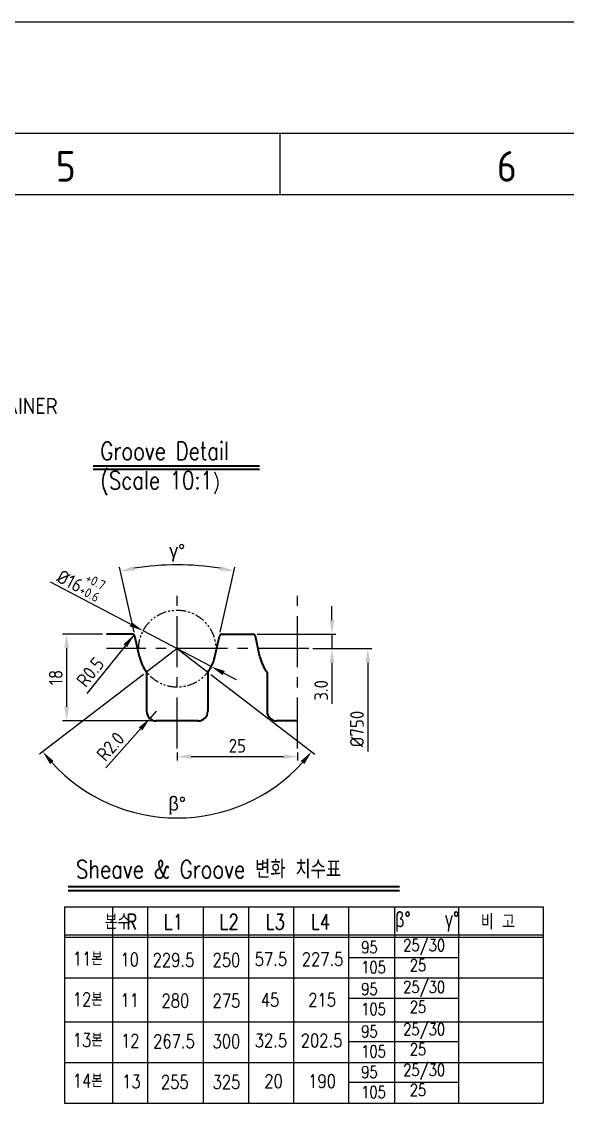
# Model space of a CAD drawing. Header units: millimetres. Extents: x -13 to 15102, y -1400 to 6249.
# Drawn here: x 4987 to 6345, y 3509 to 6249 of the extents above; entities that cross this region are included whole.
import ezdxf
from ezdxf import colors
from ezdxf.entities.mleader import LeaderData, LeaderLine
from ezdxf.math import Vec2, Vec3

# ---------------------------------------------------------------- set-up
doc = ezdxf.new("R2010")
doc.units = ezdxf.units.MM
doc.header["$LTSCALE"] = 2
for name, pattern in [('CENTER', [10.16, 6.35, -1.27, 1.27, -1.27]), ('CENTER8', [6.35, 3.96875, -0.79375, 0.79375, -0.79375]), ('PHANTOM', [2.5, 1.25, -0.25, 0.25, -0.25, 0.25, -0.25])]:
    doc.linetypes.add(name, pattern=pattern)
doc.layers.add('3中心线层', color=1, linetype='CENTER8')
doc.styles.add('ROMANS', font='romans.shx', dxfattribs={"width": 0.8, "height": 3})
doc.styles.get("Standard").update_dxf_attribs({"font": 'isocp.shx', "height": 34, "bigfont": 'whgtxt.shx'})
doc.dimstyles.new('ISO-25', dxfattribs={"dimtxt": 34, "dimasz": 35, "dimexe": 10, "dimexo": 10, "dimgap": 10, "dimtad": 1, "dimdec": 4, "dimtxsty": 'Standard', "dimcen": 2.5, "dimclrd": 3, "dimclre": 3, "dimclrt": 2, "dimadec": 1, "dimazin": 2, "dimtfac": 1, "dimtdec": 4, "dimtmove": 0, "dimatfit": 3, "dimfxl": 1, "dimarcsym": 0})

# ---------------------------------------------------------------- blocks, each defined once
blk = doc.blocks.new('*D4811')
at = {"color": 3, "lineweight": -2}
for p, q in [((5759.7, 4757.8), (5759.7, 4792.8)), ((5572.9, 4722.8), (5769.7, 4722.8)), ((5759.7, 4722.8), (5759.7, 4686.8)), ((5712.2, 4686.8), (5769.7, 4686.8)), ((5759.7, 4651.8), (5759.7, 4549.1))]:
    blk.add_line(p, q, dxfattribs=at)
at = {"color": 3}
for points in [[(5753.9, 4757.8), (5765.6, 4757.8), (5759.7, 4722.8)], [(5765.6, 4651.8), (5753.9, 4651.8), (5759.7, 4686.8)]]:
    blk.add_solid(points, dxfattribs=at)
at = {"layer": 'Defpoints', "color": 0}
for p in [(5562.9, 4722.8), (5702.2, 4686.8), (5759.7, 4686.8)]:
    blk.add_point(p, dxfattribs=at)
at = {"color": 2, "insert": (5732.7, 4582.9), "char_height": 34, "attachment_point": 5, "rotation": 90}
blk.add_mtext('3.0', dxfattribs=at)
blk = doc.blocks.new('*D4813')
at = {"color": 3, "lineweight": -2}
for p, q in [((5712.2, 4686.8), (5859, 4686.8)), ((5849, 4651.8), (5849, 4430.7))]:
    blk.add_line(p, q, dxfattribs=at)
at = {"color": 3}
blk.add_solid([(5854.8, 4651.8), (5843.1, 4651.8), (5849, 4686.8)], dxfattribs=at)
at = {"layer": 'Defpoints', "color": 0}
for p in [(5702.2, 4686.8), (5849, 4362.3), (5849, 4362.3)]:
    blk.add_point(p, dxfattribs=at)
at = {"color": 2, "insert": (5822, 4486.6), "char_height": 34, "attachment_point": 5, "rotation": 90}
blk.add_mtext('%%C750', dxfattribs=at)
blk = doc.blocks.new('*D4814')
at = {"color": 3, "lineweight": -2}
for p, q in [((5188.2, 4722.8), (5088.5, 4722.8)), ((5098.5, 4687.8), (5098.5, 4541.8)), ((5311.9, 4506.8), (5088.5, 4506.8))]:
    blk.add_line(p, q, dxfattribs=at)
at = {"color": 3}
for points in [[(5104.4, 4687.8), (5092.7, 4687.8), (5098.5, 4722.8)], [(5092.7, 4541.8), (5104.4, 4541.8), (5098.5, 4506.8)]]:
    blk.add_solid(points, dxfattribs=at)
at = {"layer": 'Defpoints', "color": 0}
for p in [(5198.2, 4722.8), (5098.5, 4506.8), (5321.9, 4506.8)]:
    blk.add_point(p, dxfattribs=at)
at = {"color": 2, "insert": (5071.5, 4614.8), "char_height": 34, "attachment_point": 5, "rotation": 90}
blk.add_mtext('18', dxfattribs=at)
blk = doc.blocks.new('*D4815')
at = {"color": 3, "lineweight": -2}
for p, q in [((5321.9, 4530.8), (5306, 4512.8)), ((5196.6, 4389.5), (5282.7, 4486.6))]:
    blk.add_line(p, q, dxfattribs=at)
at = {"color": 3}
blk.add_solid([(5287.1, 4482.7), (5278.4, 4490.5), (5306, 4512.8)], dxfattribs=at)
at = {"layer": 'Defpoints', "color": 0}
for p in [(5321.9, 4530.8), (5306, 4512.8)]:
    blk.add_point(p, dxfattribs=at)
at = {"color": 2, "insert": (5207.8, 4442.9), "char_height": 34, "attachment_point": 5, "rotation": 48.4292}
blk.add_mtext('R2.0', dxfattribs=at)
blk = doc.blocks.new('*D4816')
at = {"color": 3, "lineweight": -2}
blk.add_line((5266.7, 4721.4), (5148.8, 4574.6), dxfattribs=at)
at = {"color": 3}
blk.add_solid([(5249.3, 4690.5), (5240.2, 4697.8), (5266.7, 4721.4)], dxfattribs=at)
at = {"layer": 'Defpoints', "color": 0}
for p in [(5262.9, 4716.8), (5266.7, 4721.4)]:
    blk.add_point(p, dxfattribs=at)
at = {"color": 2, "insert": (5157.4, 4628.5), "char_height": 34, "attachment_point": 5, "rotation": 51.25}
blk.add_mtext('R0.5', dxfattribs=at)
blk = doc.blocks.new('*D4817')
at = {"color": 3, "lineweight": -2}
for p, q in [((5258.1, 4747.7), (5058, 4852.7)), ((5459, 4642.1), (5289, 4731.4)), ((5490, 4625.8), (5521, 4609.6))]:
    blk.add_line(p, q, dxfattribs=at)
at = {"color": 3}
for points in [[(5255.4, 4742.5), (5260.8, 4752.8), (5289, 4731.4)], [(5492.7, 4631), (5487.3, 4620.7), (5459, 4642.1)]]:
    blk.add_solid(points, dxfattribs=at)
at = {"layer": 'Defpoints', "color": 0}
for p in [(5289, 4731.4), (5459, 4642.1)]:
    blk.add_point(p, dxfattribs=at)
at = {"color": 2, "insert": (5134.7, 4853.8), "char_height": 34, "attachment_point": 5, "rotation": 332.2908}
blk.add_mtext('%%c16{\\H0.7x;\\S+0.7^ +0.6;}', dxfattribs=at)
blk = doc.blocks.new('*D4818')
at = {"color": 3, "lineweight": -2}
for p, q in [((5266.6, 4727.8), (5230.6, 4890.1)), ((5481.5, 4727.8), (5517.4, 4890.1))]:
    blk.add_line(p, q, dxfattribs=at)
blk.add_arc((5374, 4243.2), 652.6, 80.5734, 99.4266, dxfattribs=at)
at = {"color": 3}
for points in [[(5266.1, 4892.7), (5268.3, 4881.2), (5232.8, 4880.3)], [(5479.8, 4881.2), (5482, 4892.7), (5515.3, 4880.3)]]:
    blk.add_solid(points, dxfattribs=at)
at = {"layer": 'Defpoints', "color": 0}
for p in [(5421.5, 4894), (5268.8, 4718), (5479.3, 4718), (5280.3, 4666), (5467.8, 4666)]:
    blk.add_point(p, dxfattribs=at)
at = {"color": 2, "insert": (5374, 4926), "char_height": 34, "attachment_point": 5}
blk.add_mtext('{\\f굴림|b0|i0|c129|p32;\\C0;γ\\Fisocp.shx,whgtxt.shx|c0;%%d}', dxfattribs=at)
blk = doc.blocks.new('*D4819')
at = {"color": 3, "lineweight": -2}
for p, q in [((5289.9, 4622.2), (5031.2, 4423.7)), ((5458.1, 4622.2), (5716.8, 4423.7))]:
    blk.add_line(p, q, dxfattribs=at)
blk.add_arc((5374, 4686.8), 422.1, 222.2524, 317.7476, dxfattribs=at)
at = {"color": 3}
for points in [[(5066.1, 4406.7), (5057.1, 4399.2), (5039.2, 4429.8)], [(5690.9, 4399.2), (5682, 4406.7), (5708.9, 4429.8)]]:
    blk.add_solid(points, dxfattribs=at)
at = {"layer": 'Defpoints', "color": 0}
for p in [(5374, 4686.8), (5374, 4686.8), (5297.9, 4628.3), (5450.2, 4628.3), (5247.1, 4284.2)]:
    blk.add_point(p, dxfattribs=at)
at = {"color": 2, "insert": (5374, 4295.5), "char_height": 34, "attachment_point": 5}
blk.add_mtext('{\\f굴림|b0|i0|c129|p32;\\H1.029412x;\\C0;β\\Fisocp.shx,whgtxt.shx|c0;%%d}', dxfattribs=at)
blk = doc.blocks.new('*D4820')
at = {"color": 3, "lineweight": -2}
for p, q in [((5374, 4427.7), (5374, 4407.7)), ((5409, 4417.7), (5639, 4417.7)), ((5674, 4427.7), (5674, 4407.7))]:
    blk.add_line(p, q, dxfattribs=at)
at = {"color": 3}
for points in [[(5409, 4423.5), (5409, 4411.8), (5374, 4417.7)], [(5639, 4411.8), (5639, 4423.5), (5674, 4417.7)]]:
    blk.add_solid(points, dxfattribs=at)
at = {"layer": 'Defpoints', "color": 0}
for p in [(5374, 4437.7), (5674, 4437.7), (5674, 4417.7)]:
    blk.add_point(p, dxfattribs=at)
at = {"color": 2, "insert": (5524, 4444.7), "char_height": 34, "attachment_point": 5}
blk.add_mtext('25', dxfattribs=at)

msp = doc.modelspace()

# ---------------------------------------------------------------- linework, layer by layer
for p, q in [((8847.6232, 5970.33699), (267.37307, 5970.33699)), ((5630.13958, 5970.33699), (5630.13958, 5817.86981)), ((8847.6232, 5817.86981), (419.84025, 5817.86981))]:
    msp.add_line(p, q)
at = {"color": 0, "lineweight": 35}
for p, q in [((5164.87996, 5142.4649), (5579.28805, 5142.4649)), ((5164.87996, 5134.03225), (5579.28805, 5134.03225)), ((5280.31599, 4665.97279), (5268.77083, 4718.04963)), ((5467.76483, 4665.97279), (5479.30998, 4718.04963)), ((5580.31599, 4665.97279), (5568.77083, 4718.04963)), ((5297.87849, 4628.3099), (5297.87849, 4530.751)), ((5450.20233, 4628.3099), (5450.20233, 4530.751)), ((5597.87849, 4628.3099), (5597.87849, 4530.751)), ((5426.20233, 4506.751), (5321.87849, 4506.751)), ((5674.04041, 4506.751), (5621.87849, 4506.751)), ((5102.20491, 4093.78723), (5927.76009, 4093.78723)), ((5102.20491, 4084.11892), (5927.76009, 4084.11892))]:
    msp.add_line(p, q, dxfattribs=at)
at = {"color": 1, "linetype": 'CENTER', "ltscale": 10}
for p, q in [((5374.04041, 4437.70873), (5374.04041, 4842.01866)), ((5674.04041, 4437.70873), (5674.04041, 4842.01866))]:
    msp.add_line(p, q, dxfattribs=at)
at = {"color": 0, "linetype": 'ByBlock', "lineweight": 35, "ltscale": 3}
for p, q in [((5262.91306, 4722.751), (5198.19928, 4722.751)), ((5485.16776, 4722.751), (5562.91306, 4722.751))]:
    msp.add_line(p, q, dxfattribs=at)
at = {"color": 4}
for q in [(5297.87849, 4628.3099), (5450.20233, 4628.3099)]:
    msp.add_line((5374.04041, 4686.751), q, dxfattribs=at)
at = {"color": 2}
for p, q in [((5093.6298, 4043.67981), (6285.96774, 4043.67981)), ((5093.6298, 4043.67981), (5093.6298, 3553.83181)), ((5212.65345, 4043.67981), (5212.65345, 3553.83181)), ((5299.92138, 4043.67981), (5299.92138, 3553.83181)), ((5438.65888, 4043.67981), (5438.65888, 3553.83181)), ((5551.44296, 4043.67981), (5551.44296, 3553.83181)), ((5664.22703, 4043.67981), (5664.22703, 3553.83181)), ((5800.61932, 4043.67981), (5800.61932, 3553.83181)), ((5915.52052, 4043.67981), (5915.52052, 3553.83181)), ((6074.87311, 4043.67981), (6074.87311, 3553.83181)), ((6285.96774, 4043.67981), (6285.96774, 3553.83181)), ((5093.6298, 3973.23815), (6285.96774, 3973.23815)), ((5093.6298, 3967.80468), (6285.96774, 3967.80468)), ((5800.61932, 3917.14271), (6076.00815, 3917.14271)), ((5093.6298, 3866.48074), (6285.96774, 3866.48074)), ((5800.61932, 3815.81876), (6074.87311, 3815.81876)), ((5093.6298, 3756.4797), (6285.96774, 3756.4797)), ((5800.61932, 3707.58095), (6074.87311, 3707.58095)), ((5093.6298, 3655.15575), (6285.96774, 3655.15575)), ((5800.61932, 3606.25701), (6074.87311, 3606.25701)), ((5093.6298, 3553.83181), (6285.96774, 3553.83181))]:
    msp.add_line(p, q, dxfattribs=at)
at = {"color": 1, "linetype": 'PHANTOM', "ltscale": 10}
msp.add_circle((5374.04041, 4686.751), 96, dxfattribs=at)
at = {"color": 0, "lineweight": 35}
for centre, radius, start, end in [((5262.91306, 4716.751), 6, 12.5, 90), ((5562.91306, 4716.751), 6, 12.5, 90), ((5374.04041, 4686.751), 96, 192.5, 217.5), ((5374.04041, 4686.751), 96, 322.5, 347.5), ((5674.04041, 4686.751), 96, 192.5, 217.5), ((5321.87849, 4530.751), 24, 180, 270), ((5426.20233, 4530.751), 24, 270, 0), ((5621.87849, 4530.751), 24, 180, 270)]:
    msp.add_arc(centre, radius, start, end, dxfattribs=at)
at = {"color": 0, "lineweight": 35, "ltscale": 3}
msp.add_arc((5485.16776, 4716.751), 6, 90, 167.5, dxfattribs=at)
at = {"layer": '3中心线层', "linetype": 'CENTER', "ltscale": 10}
msp.add_line((5702.19928, 4686.751), (5198.19928, 4686.751), dxfattribs=at)
at = {"layer": 'Defpoints', "color": 6}
msp.add_lwpolyline([(8893.75453, -10.73886), (-13.48715, -10.73886), (-13.48715, 6248.69317), (8893.75453, 6248.69317)], close=True, dxfattribs=at)

# ---------------------------------------------------------------- texts
at = {"char_height": 76.233591, "width": 343.0015777, "attachment_point": 1}
for s, insert in [('{\\Fisocp,gbcbig|c129;5}', (5071.51902, 5926.95414)), ('{\\Fisocp,gbcbig|c129;6}', (6170.72883, 5926.95414))]:
    msp.add_mtext(s, dxfattribs=dict(at, insert=insert))
at = {"color": 0, "lineweight": 35, "attachment_point": 1, "style": 'ROMANS'}
for s, insert, char_height in [('{\\Fromans.shx,ghs.shx|c129;Groove Detail}', (5182.80902, 5201.98615), 44.86752), ('{\\Fromans.shx,ghs.shx|c129;\\H1.24x;(Scale 10:1\\H0.806452x;)}', (5182.80902, 5128.86037), 36), ('{\\Fromans.shx,ghs.shx|c129;Sheave & Groove 변화 치수표}', (5121.92688, 4159.26061), 44.86752)]:
    msp.add_mtext(s, dxfattribs=dict(at, insert=insert, char_height=char_height))
at = {"color": 2, "attachment_point": 1, "style": 'ROMANS'}
for s, insert, char_height in [('\\pxi-3,l5,t5;{\\Fromans.shx,ghs.shx|c129;본수}', (5117.84723, 4024.86958), 37.8492506), ('\\pxi-2.565009,l4.275016,t4.275016;{\\f굴림|b0|i0|c129|p32;β\\Fromans.shx,ghs.shx|c129;%%D}', (5852.68218, 4030.7126), 37.8491098), ('\\pxi-2.565009,l4.275016,t4.275016;{\\f굴림|b0|i0|c129|p32;γ\\Fromans.shx,ghs.shx|c129;%%D}', (5976.6546, 4030.7126), 37.8491098), ('{\\Fromans.shx,ghs.shx|c129;비 고}', (6130.73352, 4024.86958), 37.8492506), ('{\\Fromans.shx,ghs.shx|c129;R}', (5247.14028, 4024.86958), 37.8492506), ('{\\Fromans.shx,ghs.shx|c129;L1}', (5340.86342, 4024.86958), 37.8492506), ('{\\Fromans.shx,ghs.shx|c129;L2}', (5479.60092, 4024.86958), 37.8492506), ('{\\Fromans.shx,ghs.shx|c129;L3}', (5594.47346, 4024.86958), 37.8492506), ('{\\Fromans.shx,ghs.shx|c129;L4}', (5707.25754, 4024.86958), 37.8492506), ('{\\Fromans.shx,ghs.shx|c129;95\\P105}', (5832.44475, 3957.39333), 29.8852092), ('{\\Fromans.shx,ghs.shx|c129;25/30\\P} 25', (5937.13904, 3962.51183), 29.8852092), ('{\\Fromans.shx,ghs.shx|c129;11본}', (5113.83714, 3930.80027), 33.6437783), ('{\\Fromans.shx,ghs.shx|c129;10}', (5232.49011, 3928.69847), 33.6437783), ('{\\Fromans.shx,ghs.shx|c129;229.5}', (5312.86038, 3927.6351), 33.6437783), ('{\\Fromans.shx,ghs.shx|c129;250}', (5462.17768, 3927.6351), 33.6437783), ('{\\Fromans.shx,ghs.shx|c129;57.5}', (5567.08488, 3929.59872), 33.6437783), ('{\\Fromans.shx,ghs.shx|c129;227.5}', (5684.32345, 3929.59872), 33.6437783), ('{\\Fromans.shx,ghs.shx|c129;25/30\\P} 25', (5937.13904, 3858.4291), 29.8852092), ('{\\Fromans.shx,ghs.shx|c129;95\\P105}', (5832.44475, 3853.3106), 29.8852092), ('{\\Fromans.shx,ghs.shx|c129;12본}', (5113.83714, 3829.47632), 33.6437783), ('{\\Fromans.shx,ghs.shx|c129;11}', (5232.49011, 3827.40458), 33.6437783), ('{\\Fromans.shx,ghs.shx|c129;280}', (5334.94229, 3826.31116), 33.6437783), ('{\\Fromans.shx,ghs.shx|c129;275}', (5462.17768, 3826.31116), 33.6437783), ('{\\Fromans.shx,ghs.shx|c129;45}', (5582.0791, 3828.27478), 33.6437783), ('{\\Fromans.shx,ghs.shx|c129;215}', (5700.54434, 3828.27478), 33.6437783), ('{\\Fromans.shx,ghs.shx|c129;25/30\\P} 25', (5937.13904, 3752.95008), 29.8852092), ('{\\Fromans.shx,ghs.shx|c129;13본}', (5113.74874, 3728.15238), 33.6437783), ('{\\Fromans.shx,ghs.shx|c129;12}', (5233.88364, 3726.08064), 33.6437783), ('{\\Fromans.shx,ghs.shx|c129;32.5}', (5567.08488, 3726.95083), 33.6437783), ('{\\Fromans.shx,ghs.shx|c129;202.5}', (5681.78894, 3726.95083), 33.6437783), ('{\\Fromans.shx,ghs.shx|c129;95\\P105}', (5832.44475, 3747.83158), 29.8852092), ('{\\Fromans.shx,ghs.shx|c129;267.5}', (5314.00506, 3724.98721), 33.6437783), ('{\\Fromans.shx,ghs.shx|c129;300}', (5462.17768, 3724.98721), 33.6437783), ('{\\Fromans.shx,ghs.shx|c129;95\\P105}', (5832.44475, 3646.50763), 29.8852092), ('{\\Fromans.shx,ghs.shx|c129;25/30\\P} 25', (5937.13904, 3651.62613), 29.8852092), ('{\\Fromans.shx,ghs.shx|c129;14본}', (5113.74874, 3626.82843), 33.6437783), ('{\\Fromans.shx,ghs.shx|c129;13}', (5236.98361, 3624.75669), 33.6437783), ('{\\Fromans.shx,ghs.shx|c129;255}', (5333.45586, 3623.66327), 33.6437783), ('{\\Fromans.shx,ghs.shx|c129;325}', (5462.17768, 3623.66327), 33.6437783), ('{\\Fromans.shx,ghs.shx|c129;20}', (5590.9977, 3625.62688), 33.6437783), ('{\\Fromans.shx,ghs.shx|c129;190}', (5700.54434, 3625.62688), 33.6437783)]:
    msp.add_mtext(s, dxfattribs=dict(at, insert=insert, char_height=char_height))

# ---------------------------------------------------------------- dimensions: what is measured, and where the dimension line sits
at = {"color": 2}
dim = msp.add_diameter_dim_2p(p1=(5459.03101, 4642.11248), p2=(5289.04981, 4731.38951), text='%%c16{\\H0.7x;\\S+0.7^ +0.6;}', dimstyle='ISO-25', override={"dimtxsty": 'Standard', "dimtolj": 0}, dxfattribs=at)
dim.commit()
dim.dimension.update_dxf_attribs({"geometry": '*D4817', "text_midpoint": (5117.69695, 4821.38696), "dimtype": 163})
at = {"color": 0}
for base, line1, line2, text, picture, middle in [((5421.45418, 4894.04563), ((5467.76483, 4665.97279), (5479.30998, 4718.04963)), ((5280.31599, 4665.97279), (5268.77083, 4718.04963)), '{\\f굴림|b0|i0|c129|p32;\\C0;γ\\Fisocp.shx,whgtxt.shx|c0;%%d}', '*D4818', (5374.04041, 4926.03006)), ((5247.11591, 4284.19791), ((5374.04041, 4686.751), (5450.20233, 4628.3099)), ((5374.04041, 4686.751), (5297.87849, 4628.3099)), '{\\f굴림|b0|i0|c129|p32;\\H1.029412x;\\C0;β\\Fisocp.shx,whgtxt.shx|c0;%%d}', '*D4819', (5374.04041, 4295.51789))]:
    dim = msp.add_angular_dim_2l(base=base, line1=line1, line2=line2, text=text, dimstyle='ISO-25', override={"dimtxsty": 'Standard', "dimtolj": 0}, dxfattribs=at)
    dim.commit()
    dim.dimension.update_dxf_attribs({"geometry": picture, "text_midpoint": middle})
at = {"color": 2}
for base, p1, p2, text, picture, middle in [((5759.72199, 4686.751), (5562.91306, 4722.751), (5702.19928, 4686.751), '3.0', '*D4811', (5732.72199, 4582.93761)), ((5098.53854, 4506.751), (5198.19928, 4722.751), (5321.87849, 4506.751), '18', '*D4814', (5071.53854, 4614.751))]:
    dim = msp.add_linear_dim(base=base, p1=p1, p2=p2, angle=90, text=text, dimstyle='ISO-25', override={"dimtxsty": 'Standard', "dimtolj": 0}, dxfattribs=at)
    dim.commit()
    dim.dimension.update_dxf_attribs({"geometry": picture, "text_midpoint": middle})
dim = msp.add_radius_dim(center=(5262.91306, 4716.751), mpoint=(5266.6686, 4721.4303), text='R0.5', dimstyle='ISO-25', override={"dimtxsty": 'Standard', "dimtolj": 0}, dxfattribs=at)
dim.commit()
dim.dimension.update_dxf_attribs({"geometry": '*D4816', "text_midpoint": (5178.4885, 4611.56018), "dimtype": 164})
at = {"color": 0}
dim = msp.add_linear_dim(base=(5848.95278, 4362.28126), p1=(5702.19928, 4686.751), p2=(5848.95278, 4362.28126), angle=90, text='%%C750', dimstyle='ISO-25', override={"dimtxsty": 'Standard', "dimse2": 1, "dimsd2": 1, "dimtolj": 0}, dxfattribs=at)
dim.commit()
dim.dimension.update_dxf_attribs({"geometry": '*D4813', "text_midpoint": (5848.95278, 4486.59534), "dimtype": 160})
at = {"color": 2}
dim = msp.add_radius_dim(center=(5321.87849, 4530.751), mpoint=(5305.95339, 4512.79574), text='R2.0', dimstyle='ISO-25', override={"dimtxsty": 'Standard', "dimtolj": 0}, dxfattribs=at)
dim.commit()
dim.dimension.update_dxf_attribs({"geometry": '*D4815', "text_midpoint": (5207.84459, 4442.8703)})
dim = msp.add_linear_dim(base=(5674.04041, 4417.65813), p1=(5374.04041, 4437.70873), p2=(5674.04041, 4437.70873), text='25', dimstyle='ISO-25', override={"dimtxsty": 'Standard', "dimtolj": 0}, dxfattribs=at)
dim.commit()
dim.dimension.update_dxf_attribs({"geometry": '*D4820', "text_midpoint": (5524.04041, 4444.65813)})

# ---------------------------------------------------------------- leaders
at = {"color": 2, "ltscale": 10}
ml = msp.add_multileader_mtext('Standard', dxfattribs=at)
ml.set_content('ROPE RETAINER\\P(2곳)', color=2)
ml.set_leader_properties(color=3)
ml.build(insert=Vec2(0, 0))
ml.multileader.update_dxf_attribs({"dogleg_length": 11.52, "arrow_head_size": 36})
ctx = ml.context
ctx.base_point, ctx.char_height, ctx.arrow_head_size, ctx.landing_gap_size, ctx.plane_origin = Vec3(4706.34213, 5290.65739), 40.32, 36, 14.4, Vec3(3704.64373, 4754.45854)
notes = []
notes.append((ctx, [(0, (1, 1, 0), (4694.82213, 5290.65739), (1, 0), 11.52, [(0, [(4210.76953, 4820.57243)], 0, [])])]))
ctx.mtext.insert, ctx.mtext.flow_direction = Vec3(4720.74213, 5311.82539), 5
for ctx, leaders in notes:
    for number, flags, end, landing, length, lines in leaders:
        leader = LeaderData()
        leader.index, (leader.has_last_leader_line, leader.has_dogleg_vector, leader.attachment_direction) = number, flags
        leader.last_leader_point, leader.dogleg_vector, leader.dogleg_length = Vec3(end), Vec3(landing), length
        for number, points, colour, breaks in lines:
            line = LeaderLine()
            line.index, line.vertices, line.color, line.breaks = number, Vec3.list(points), colors.encode_raw_color(colour), breaks
            leader.lines.append(line)
        ctx.leaders.append(leader)

doc.saveas('drawing.dxf')
